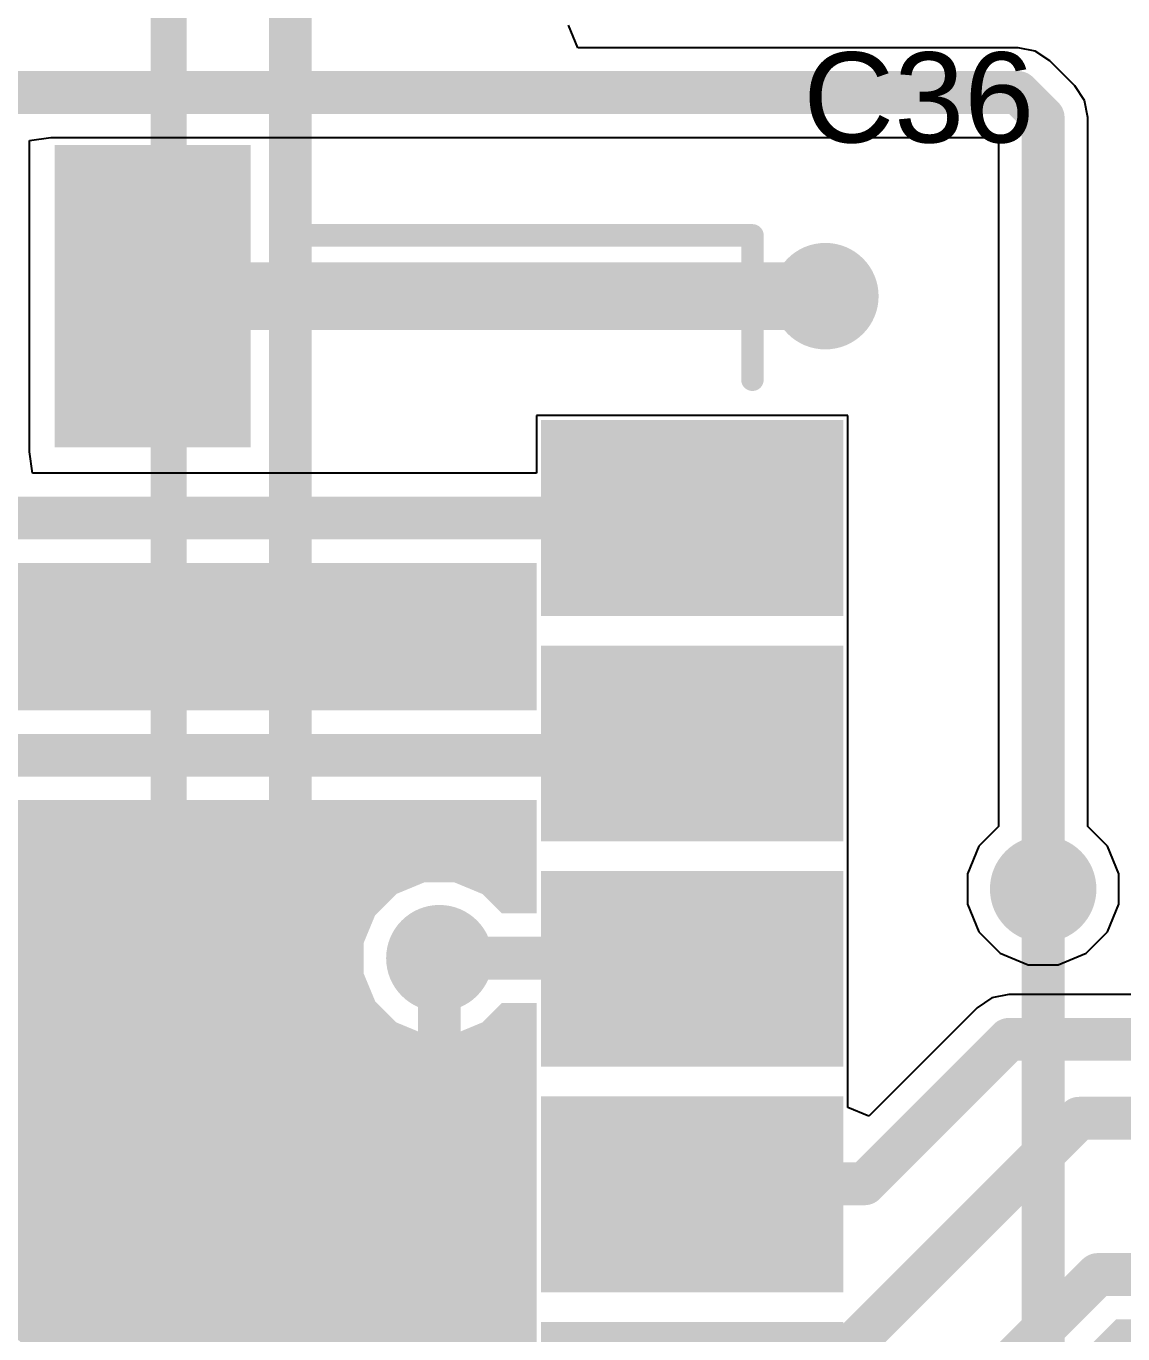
# Model space of a CAD drawing. Header units: inches. Extents: x -3 to 103, y 0 to 40.
# Drawn here: x 54.67 to 60.85, y 19.47 to 26.84 of the extents above; entities that cross this region are included whole.
import ezdxf

# ---------------------------------------------------------------- set-up
doc = ezdxf.new("R2010")
doc.units = ezdxf.units.IN
for name, color, linetype in [('Bottom Layer', 5, 'Continuous'), ('Bottom Solder', 6, 'Continuous'), ('Top Layer', 1, 'Continuous'), ('Top Overlay', 2, 'Continuous'), ('Top Paste', 8, 'Continuous'), ('Top Solder', 216, 'Continuous'), ('Via Holes', 16, 'Continuous')]:
    doc.layers.add(name, color=color, linetype=linetype)
doc.styles.add('Arial', font='', dxfattribs={"height": 0.2})
doc.styles.get('Arial').set_extended_font_data('Arial')

# ---------------------------------------------------------------- blocks, each defined once
blk = doc.blocks.new('38_SMD_M______19')
at = {"layer": 'Top Layer'}
for points in [[(-9.5, -3.37), (-8, -3.37), (-8, -4.27), (-9.5, -4.27)], [(-9.5, -4.64), (-8, -4.64), (-8, -5.54), (-9.5, -5.54)], [(-9.5, -5.91), (-8, -5.91), (-8, -6.81), (-9.5, -6.81)], [(-9.5, -7.18), (-8, -7.18), (-8, -8.08), (-9.5, -8.08)], [(-6.16, -9.63), (-6.16, -8.13), (-5.26, -8.13), (-5.26, -9.63)]]:
    blk.add_hatch(color=1, dxfattribs=at).paths.add_polyline_path(points)
at = {"layer": 'Top Paste'}
for points in [[(-9.5, -3.37), (-8, -3.37), (-8, -4.27), (-9.5, -4.27)], [(-9.5, -4.64), (-8, -4.64), (-8, -5.54), (-9.5, -5.54)], [(-9.5, -5.91), (-8, -5.91), (-8, -6.81), (-9.5, -6.81)], [(-9.5, -7.18), (-8, -7.18), (-8, -8.08), (-9.5, -8.08)], [(-6.16, -9.63), (-6.16, -8.13), (-5.26, -8.13), (-5.26, -9.63)]]:
    blk.add_hatch(color=8, dxfattribs=at).paths.add_polyline_path(points)
at = {"layer": 'Top Solder'}
for points in [[(-9.6016, -1.9984), (-7.8984, -1.9984), (-7.8984, -3.1016), (-9.6016, -3.1016)], [(-9.6016, -3.2684), (-7.8984, -3.2684), (-7.8984, -4.3716), (-9.6016, -4.3716)], [(-9.6016, -4.5384), (-7.8984, -4.5384), (-7.8984, -5.6416), (-9.6016, -5.6416)], [(-9.6016, -5.8084), (-7.8984, -5.8084), (-7.8984, -6.9116), (-9.6016, -6.9116)], [(-9.6016, -7.0784), (-7.8984, -7.0784), (-7.8984, -8.1816), (-9.6016, -8.1816)], [(-6.2616, -9.7316), (-6.2616, -8.0284), (-5.1584, -8.0284), (-5.1584, -9.7316)]]:
    blk.add_hatch(color=216, dxfattribs=at).paths.add_polyline_path(points)
at = {"layer": 'Top Overlay', "const_width": 0.127}
for points in [[(-9.0892, -8.4094), (-9.0892, -9.2222)], [(-6.6, -9.2222), (-9.0892, -9.2222)]]:
    blk.add_lwpolyline(points, dxfattribs=at)
at = {"layer": 'Top Overlay', "const_width": 0.0635}
for points in [[(-9.1209, -8.4094, 1), (-9.0574, -8.4094, 1)], [(-9.1209, -9.2222, 1), (-9.0574, -9.2222, 1)], [(-9.1209, -9.2222, 1), (-9.0574, -9.2222, 1)], [(-6.6317, -9.2222, 1), (-6.5682, -9.2222, 1)]]:
    blk.add_lwpolyline(points, format="xyb", close=True, dxfattribs=at)

msp = doc.modelspace()

# ---------------------------------------------------------------- hatches: boundary and pattern name
at = {"layer": 'Bottom Layer'}
h = msp.add_hatch(color=5, dxfattribs=at)
edge = h.paths.add_edge_path()
edge.add_arc((59.174, 25.3196), 0.3, 0, 360)
h = msp.add_hatch(color=5, dxfattribs=at)
edge = h.paths.add_edge_path()
edge.add_arc((60.4012, 21.9796), 0.3, 0, 360)
h = msp.add_hatch(color=5, dxfattribs=at)
edge = h.paths.add_edge_path()
edge.add_arc((56.9994, 21.59), 0.3, 0, 360)
at = {"layer": 'Bottom Solder'}
h = msp.add_hatch(color=6, dxfattribs=at)
edge = h.paths.add_edge_path()
edge.add_arc((59.174, 25.3196), 0.3, 0, 360)
h = msp.add_hatch(color=6, dxfattribs=at)
edge = h.paths.add_edge_path()
edge.add_arc((60.4012, 21.9796), 0.3, 0, 360)
h = msp.add_hatch(color=6, dxfattribs=at)
edge = h.paths.add_edge_path()
edge.add_arc((56.9994, 21.59), 0.3, 0, 360)
at = {"layer": 'Top Layer'}
h = msp.add_hatch(color=1, dxfattribs=at)
edge = h.paths.add_edge_path()
edge.add_arc((59.174, 25.3196), 0.3, 0, 360)
for points in [[(51.1579, 24.3156), (51.094, 24.3029), (51.0121, 24.2481), (47.276, 20.5121), (45.5754, 20.5121), (45.4659, 20.6216), (45.3089, 20.6866), (45.1391, 20.6866), (44.9821, 20.6216), (44.862, 20.5015), (44.797, 20.3445), (44.797, 20.1747), (44.862, 20.0177), (44.9821, 19.8976), (45.1391, 19.8326), (45.3089, 19.8326), (45.4659, 19.8976), (45.5754, 20.0071), (47.3806, 20.0071), (47.4772, 20.0263), (47.5591, 20.0811), (51.2952, 23.8171), (57.547, 23.8171), (57.547, 23.5036), (57.547, 23.4926), (57.547, 23.3766), (57.547, 23.3656), (57.547, 22.9855), (52.142, 22.9855), (52.0325, 23.095), (51.8755, 23.16), (51.7057, 23.16), (51.5487, 23.095), (51.4286, 22.9749), (51.3636, 22.8179), (51.3636, 22.6481), (51.4286, 22.4911), (51.5487, 22.371), (51.7057, 22.306), (51.8755, 22.306), (52.0325, 22.371), (52.142, 22.4805), (57.547, 22.4805), (57.547, 22.2336), (57.547, 22.2226), (57.547, 22.1066), (57.547, 22.0956), (57.547, 21.8425), (57.3507, 21.8425), (57.2412, 21.952), (57.0843, 22.017), (56.9144, 22.017), (56.7575, 21.952), (56.6374, 21.8319), (56.5724, 21.6749), (56.5724, 21.5051), (56.6374, 21.3481), (56.7575, 21.228), (56.9144, 21.163), (57.0843, 21.163), (57.2412, 21.228), (57.3507, 21.3375), (57.547, 21.3375), (57.547, 20.9636), (57.547, 20.9526), (57.547, 20.8366), (57.547, 20.8256), (57.547, 19.6826), (57.547, 19.6826), (57.547, 19.5666), (57.547, 19.5666), (57.547, 18.4236), (57.547, 18.4126), (57.547, 18.2966), (57.547, 18.2856), (57.547, 17.9721), (56.0958, 17.9721), (54.6361, 19.4317), (54.5542, 19.4865), (54.4576, 19.5057), (49.0728, 19.5057), (48.9762, 19.4865), (48.8943, 19.4317), (48.0307, 18.5681), (47.9759, 18.4862), (47.9567, 18.3896), (47.9567, 7.7428), (47.8472, 7.6333), (47.7822, 7.4763), (47.7822, 7.3065), (47.8472, 7.1495), (47.9673, 7.0294), (48.1243, 6.9644), (48.2941, 6.9644), (48.4511, 7.0294), (48.5712, 7.1495), (48.6362, 7.3065), (48.6362, 7.4763), (48.5712, 7.6333), (48.4617, 7.7428), (48.4617, 18.285), (49.1774, 19.0007), (54.353, 19.0007), (55.8127, 17.5411), (55.8946, 17.4863), (55.9912, 17.4671), (57.547, 17.4671), (57.547, 17.1536), (57.547, 17.1426), (57.547, 17.0266), (57.547, 17.0156), (57.547, 16.6809), (57.406, 16.6809), (57.2965, 16.7903), (57.1396, 16.8554), (56.9697, 16.8554), (56.8128, 16.7903), (56.6927, 16.6702), (56.6276, 16.5133), (56.6276, 16.3434), (56.6927, 16.1865), (56.8128, 16.0664), (56.9697, 16.0014), (57.1396, 16.0014), (57.2965, 16.0664), (57.406, 16.1759), (57.547, 16.1759), (57.547, 15.8836), (57.547, 15.8726), (57.547, 15.7566), (57.547, 15.7456), (57.547, 14.6136), (57.547, 14.6026), (57.547, 14.4866), (57.547, 14.4756), (57.547, 14.1269), (56.4931, 14.1269), (56.1296, 14.4904), (56.0956, 14.5413), (55.7079, 14.929), (55.7079, 15.4857), (55.7167, 15.4893), (55.8368, 15.6094), (55.9018, 15.7664), (55.9018, 15.9363), (55.8368, 16.0932), (55.7167, 16.2133), (55.5598, 16.2783), (55.3899, 16.2783), (55.233, 16.2133), (55.1129, 16.0932), (55.0478, 15.9363), (55.0478, 15.7664), (55.1129, 15.6094), (55.233, 15.4893), (55.2418, 15.4857), (55.2418, 14.8324), (55.2595, 14.7432), (55.31, 14.6676), (55.732, 14.2457), (55.766, 14.1948), (56.2318, 13.729), (56.3074, 13.6785), (56.3966, 13.6607), (57.547, 13.6607), (57.547, 13.3436), (57.547, 13.3326), (57.547, 13.2166), (57.547, 13.2056), (57.547, 12.9329), (55.5556, 12.9329), (54.7101, 13.7784), (54.7101, 17.0984), (54.8196, 17.2079), (54.8846, 17.3649), (54.8846, 17.5347), (54.8196, 17.6917), (54.6995, 17.8118), (54.5425, 17.8768), (54.3727, 17.8768), (54.2157, 17.8118), (54.0956, 17.6917), (54.0306, 17.5347), (54.0306, 17.3649), (54.0956, 17.2079), (54.2051, 17.0984), (54.2051, 13.6738), (54.2243, 13.5772), (54.2791, 13.4953), (55.2725, 12.5018), (55.3544, 12.4471), (55.451, 12.4279), (57.547, 12.4279), (57.547, 12.0736), (57.547, 12.0626), (57.547, 11.9466), (57.547, 11.9356), (57.547, 11.6027), (54.6485, 11.6027), (53.9033, 12.3479), (53.9033, 18.0748), (53.9121, 18.0784), (54.0322, 18.1985), (54.0972, 18.3555), (54.0972, 18.5253), (54.0322, 18.6823), (53.9121, 18.8024), (53.7551, 18.8674), (53.5853, 18.8674), (53.4283, 18.8024), (53.3082, 18.6823), (53.2432, 18.5253), (53.2432, 18.3555), (53.3082, 18.1985), (53.4283, 18.0784), (53.4371, 18.0748), (53.4371, 12.2513), (53.4549, 12.1622), (53.5054, 12.0865), (54.3871, 11.2048), (54.4628, 11.1543), (54.5519, 11.1365), (57.547, 11.1365), (57.547, 10.8036), (57.547, 10.7926), (57.547, 10.6766), (57.547, 10.6656), (57.547, 10.3521), (53.1272, 10.3521), (53.0306, 10.3329), (52.9487, 10.2781), (49.3445, 6.674), (44.1683, 6.674), (44.1197, 6.7913), (44.1967, 6.8684), (44.2515, 6.9503), (44.2707, 7.0469), (44.2707, 8.6148), (44.3802, 8.7243), (44.4452, 8.8813), (44.4452, 9.0511), (44.3802, 9.2081), (44.2707, 9.3176), (44.2707, 24.4426), (44.52, 24.4426), (44.531, 24.4426), (44.647, 24.4426), (44.658, 24.4426), (44.8558, 24.4426), (44.9084, 24.3156), (44.862, 24.2692), (44.797, 24.1122), (44.797, 23.9424), (44.862, 23.7854), (44.9821, 23.6653), (45.1391, 23.6003), (45.3089, 23.6003), (45.4659, 23.6653), (45.586, 23.7854), (45.651, 23.9424), (45.651, 24.1122), (45.586, 24.2692), (45.5396, 24.3156), (45.5922, 24.4426), (45.79, 24.4426), (45.801, 24.4426), (45.917, 24.4426), (45.928, 24.4426), (47.06, 24.4426), (47.071, 24.4426), (47.187, 24.4426), (47.198, 24.4426), (48.33, 24.4426), (48.341, 24.4426), (48.457, 24.4426), (48.468, 24.4426), (49.6, 24.4426), (49.611, 24.4426), (49.727, 24.4426), (49.738, 24.4426), (50.87, 24.4426), (50.881, 24.4426), (50.997, 24.4426), (51.008, 24.4426), (51.1454, 24.4426)], [(63.1373, 19.4285), (62.3509, 18.6421), (60.7526, 18.6421), (60.6431, 18.7516), (60.4861, 18.8166), (60.3163, 18.8166), (60.2095, 18.7724), (60.1375, 18.88), (60.813, 19.5555), (61.7715, 19.5555), (61.881, 19.446), (62.0379, 19.381), (62.2078, 19.381), (62.3647, 19.446), (62.4742, 19.5555), (63.0847, 19.5555)]]:
    msp.add_hatch(color=1, dxfattribs=at).paths.add_polyline_path(points)
h = msp.add_hatch(color=1, dxfattribs=at)
edge = h.paths.add_edge_path()
edge.add_arc((60.4012, 21.9796), 0.3, 0, 360)
h = msp.add_hatch(color=1, dxfattribs=at)
edge = h.paths.add_edge_path()
edge.add_arc((56.9994, 21.59), 0.3, 0, 360)
at = {"layer": 'Via Holes'}
h = msp.add_hatch(color=7, dxfattribs=at)
edge = h.paths.add_edge_path()
edge.add_arc((59.174, 25.3196), 0.15, 0, 360)
h = msp.add_hatch(color=7, dxfattribs=at)
edge = h.paths.add_edge_path()
edge.add_arc((60.4012, 21.9796), 0.15, 0, 360)
h = msp.add_hatch(color=7, dxfattribs=at)
edge = h.paths.add_edge_path()
edge.add_arc((56.9994, 21.59), 0.15, 0, 360)

# ---------------------------------------------------------------- linework, layer by layer
at = {"layer": 'Bottom Layer'}
for points, const_width in [([(56.1594, 17.3236), (56.1594, 32.8977)], 0.2413), ([(55.4748, 15.8513), (55.4748, 32.5616)], 0.2032), ([(60.4012, 18.3896), (60.4012, 21.9796)], 0.2413), ([(56.9994, 18.6338), (56.9994, 21.59)], 0.2413)]:
    msp.add_lwpolyline(points, dxfattribs=dict(at, const_width=const_width))
at = {"layer": 'Bottom Layer', "const_width": 0.1206}
for points in [[(60.3409, 21.9796, 1), (60.4615, 21.9796, 1)], [(56.939, 21.59, 1), (57.0597, 21.59, 1)]]:
    msp.add_lwpolyline(points, format="xyb", close=True, dxfattribs=at)
at = {"layer": 'Top Layer'}
for p, q in [((57.7788, 26.7193), (57.7262, 26.8463)), ((60.2598, 26.7193), (57.7788, 26.7193)), ((60.3565, 26.7001), (60.2598, 26.7193)), ((60.4384, 26.6453), (60.3565, 26.7001)), ((60.5797, 26.504), (60.4384, 26.6453)), ((60.6345, 26.4221), (60.5797, 26.504)), ((60.6537, 26.3254), (60.6345, 26.4221)), ((60.6537, 22.331), (60.6537, 26.3254)), ((54.691, 26.1966), (54.8107, 26.2143)), ((54.691, 24.4491), (54.691, 26.1966)), ((54.8107, 26.2143), (60.1487, 26.2143)), ((60.1487, 26.2143), (60.1487, 22.331)), ((59.301, 24.6466), (57.547, 24.6466)), ((57.547, 24.6466), (57.547, 24.3221)), ((59.301, 23.5036), (59.301, 24.6466)), ((54.691, 24.4426), (54.691, 24.4491)), ((54.7067, 24.3221), (54.691, 24.4426)), ((57.547, 24.3221), (54.7067, 24.3221)), ((59.301, 23.4926), (59.301, 23.5036)), ((59.301, 23.3766), (59.301, 23.4926)), ((59.301, 23.3656), (59.301, 23.3766)), ((59.301, 22.2336), (59.301, 23.3656)), ((60.1487, 22.331), (60.0392, 22.2215)), ((60.7632, 22.2215), (60.6537, 22.331)), ((59.301, 22.2226), (59.301, 22.2336)), ((59.301, 22.1066), (59.301, 22.2226)), ((60.0392, 22.2215), (59.9742, 22.0645)), ((60.8282, 22.0645), (60.7632, 22.2215)), ((59.301, 22.0956), (59.301, 22.1066)), ((59.301, 20.9636), (59.301, 22.0956)), ((59.9742, 22.0645), (59.9742, 21.8947)), ((60.8282, 21.8947), (60.8282, 22.0645)), ((59.9742, 21.8947), (60.0392, 21.7377)), ((60.7632, 21.7377), (60.8282, 21.8947)), ((60.0392, 21.7377), (60.1593, 21.6176)), ((60.6431, 21.6176), (60.7632, 21.7377)), ((60.1593, 21.6176), (60.3163, 21.5526)), ((60.4861, 21.5526), (60.6431, 21.6176)), ((60.3163, 21.5526), (60.4861, 21.5526)), ((60.1118, 21.3661), (60.0299, 21.3113)), ((60.2084, 21.3853), (60.1118, 21.3661)), ((63.3292, 21.3853), (60.2084, 21.3853)), ((60.0299, 21.3113), (59.4183, 20.6998)), ((59.301, 20.9526), (59.301, 20.9636)), ((59.301, 20.8366), (59.301, 20.9526)), ((59.301, 20.8256), (59.301, 20.8366)), ((59.301, 20.7484), (59.301, 20.8256)), ((59.4183, 20.6998), (59.301, 20.7484))]:
    msp.add_line(p, q, dxfattribs=at)
for points, const_width in [([(54.2458, 26.4668), (60.2598, 26.4668)], 0.2413), ([(60.2598, 26.4668), (60.4012, 26.3254)], 0.2413), ([(60.4012, 21.9796), (60.4012, 26.3254)], 0.2413), ([(55.384, 25.3196), (59.174, 25.3196)], 0.381), ([(51.1906, 24.0696), (58.424, 24.0696)], 0.2413), ([(58.3574, 22.733), (58.424, 22.7996)], 0.2413), ([(51.7906, 22.733), (58.3574, 22.733)], 0.2413), ([(56.9994, 21.59), (58.3636, 21.59)], 0.2413), ([(58.3636, 21.59), (58.424, 21.5296)], 0.2413), ([(59.3946, 20.319), (60.2084, 21.1328)], 0.2413), ([(60.2084, 21.1328), (63.3292, 21.1328)], 0.2413), ([(59.2337, 19.319), (60.6031, 20.6884)], 0.2413), ([(60.6031, 20.6884), (63.1026, 20.6884)], 0.2413), ([(58.424, 20.2596), (58.4834, 20.319)], 0.2413), ([(58.4834, 20.319), (59.3946, 20.319)], 0.2413), ([(59.6448, 18.7444), (60.7084, 19.808)], 0.2413), ([(60.7084, 19.808), (62.1228, 19.808)], 0.2413)]:
    msp.add_lwpolyline(points, dxfattribs=dict(at, const_width=const_width))
for points, const_width in [([(60.1995, 26.4668, 1), (60.3202, 26.4668, 1)], 0.1206), ([(60.1995, 26.4668, 1), (60.3202, 26.4668, 1)], 0.1206), ([(60.3409, 26.3254, 1), (60.4615, 26.3254, 1)], 0.1206), ([(60.3409, 26.3254, 1), (60.4615, 26.3254, 1)], 0.1206), ([(55.2887, 25.3196, 1), (55.4792, 25.3196, 1)], 0.1905), ([(59.0788, 25.3196, 1), (59.2693, 25.3196, 1)], 0.1905), ([(58.3637, 24.0696, 1), (58.4843, 24.0696, 1)], 0.1206), ([(58.3637, 22.7996, 1), (58.4843, 22.7996, 1)], 0.1206), ([(58.2971, 22.733, 1), (58.4177, 22.733, 1)], 0.1206), ([(58.2971, 22.733, 1), (58.4177, 22.733, 1)], 0.1206), ([(60.3409, 21.9796, 1), (60.4615, 21.9796, 1)], 0.1206), ([(56.939, 21.59, 1), (57.0597, 21.59, 1)], 0.1206), ([(58.3033, 21.59, 1), (58.4239, 21.59, 1)], 0.1206), ([(58.3033, 21.59, 1), (58.4239, 21.59, 1)], 0.1206), ([(58.3637, 21.5296, 1), (58.4843, 21.5296, 1)], 0.1206), ([(60.1481, 21.1328, 1), (60.2687, 21.1328, 1)], 0.1206), ([(60.1481, 21.1328, 1), (60.2687, 21.1328, 1)], 0.1206), ([(60.5428, 20.6884, 1), (60.6634, 20.6884, 1)], 0.1206), ([(60.5428, 20.6884, 1), (60.6634, 20.6884, 1)], 0.1206), ([(58.4231, 20.319, 1), (58.5437, 20.319, 1)], 0.1206), ([(58.4231, 20.319, 1), (58.5437, 20.319, 1)], 0.1206), ([(59.3343, 20.319, 1), (59.4549, 20.319, 1)], 0.1206), ([(59.3343, 20.319, 1), (59.4549, 20.319, 1)], 0.1206), ([(58.3637, 20.2596, 1), (58.4843, 20.2596, 1)], 0.1206), ([(60.6481, 19.808, 1), (60.7687, 19.808, 1)], 0.1206), ([(60.6481, 19.808, 1), (60.7687, 19.808, 1)], 0.1206)]:
    msp.add_lwpolyline(points, format="xyb", close=True, dxfattribs=dict(at, const_width=const_width))

# ---------------------------------------------------------------- block references
at = {"rotation": 180}
msp.add_blockref('38_SMD_M______19', (49.674, 16.4396), dxfattribs=at)

# ---------------------------------------------------------------- texts
at = {"layer": 'Top Overlay', "style": 'Arial'}
msp.add_text('C36', height=0.508, dxfattribs=at).set_placement((59.0492, 26.1854))

doc.saveas('drawing.dxf')
